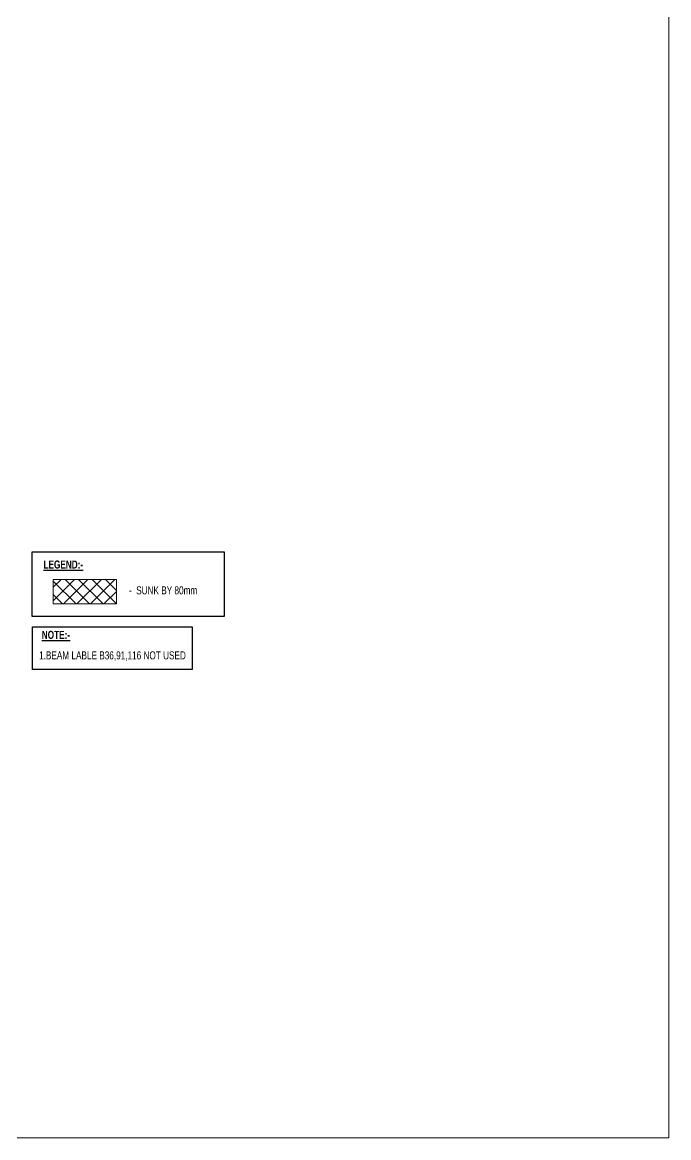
# Model space of a CAD drawing. Header units: millimetres. Extents: x -29 to 37328, y -5 to 79129.
# Drawn here: x 21172 to 37328, y -5 to 27868 of the extents above; entities that cross this region are included whole.
import ezdxf

# ---------------------------------------------------------------- set-up
doc = ezdxf.new("R2010")
doc.units = ezdxf.units.MM
for name, color, linetype in [('COLUMN  HATCH', 253, 'Continuous'), ('sub title', 22, 'Continuous'), ('TOILET SUNK BY80', 240, 'Continuous')]:
    doc.layers.add(name, color=color, linetype=linetype)
doc.layers.add('Column outline', color=7, linetype='Continuous', lineweight=0)
doc.layers.add('STR-Stair', color=1, linetype='Continuous', lineweight=13)
doc.styles.add('SD', font='ARIALNB.TTF')

msp = doc.modelspace()

# ---------------------------------------------------------------- hatches: boundary and pattern name
at = {"layer": 'TOILET SUNK BY80'}
h = msp.add_hatch(dxfattribs=at)
h.set_pattern_fill('ANSI37', color=256, scale=75, style=0)
h.set_pattern_definition([(45, (-55431.75, 10795.03), (-168.3798, 168.3798), []), (135, (-55431.75, 10795.03), (-168.3798, -168.3798), [])])
h.paths.add_polyline_path([(21945.7, 13942.8), (23526.9, 13942.8), (23526.9, 13331.9), (21945.7, 13331.9)])

# ---------------------------------------------------------------- linework, layer by layer
at = {"layer": 'COLUMN  HATCH', "color": 1}
for points in [[(21421.1, 14637.8), (26221.4, 14637.8), (26221.4, 13016.9), (21421.1, 13016.9)], [(21425.9, 12760.8), (25420.8, 12760.8), (25420.8, 11694.1), (21425.9, 11694.1)]]:
    msp.add_lwpolyline(points, close=True, dxfattribs=at)
at = {"layer": 'Column outline'}
msp.add_lwpolyline([(21945.7, 13942.8), (23526.9, 13942.8), (23526.9, 13331.9), (21945.7, 13331.9)], close=True, dxfattribs=at)
at = {"layer": 'STR-Stair', "linetype": 'ByBlock', "elevation": 0.1}
msp.add_lwpolyline([(-29, 77690.5), (37327.8, 77690.5), (37327.8, -5.4), (-29, -5.4)], close=True, dxfattribs=at)

# ---------------------------------------------------------------- texts
at = {"layer": 'sub title', "char_height": 200, "attachment_point": 2, "line_spacing_factor": 0.923077, "style": 'SD'}
for s, insert, width in [('{\\fSwis721 LtCn BT|b1|i0|c0|p34;\\L\\C4;LEGEND:-}', (22197.5, 14418.1), 18596.495), ('{\\fSwis721 LtCn BT|b0|i0|c0|p34;\\C4;-  SUNK BY 80mm}', (24690.4, 13772.8), 18596.495), ('{\\fSwis721 LtCn BT|b1|i0|c0|p34;\\L\\C4;NOTE:-}', (22012.2, 12660.5), 18596.495), ('{\\fSwis721 LtCn BT|b0|i0|c0|p34;\\C4;1.BEAM LABLE B36,91,116 NOT USED}', (23426.1, 12147.6), 3782.809)]:
    msp.add_mtext(s, dxfattribs=dict(at, insert=insert, width=width))

doc.saveas('drawing.dxf')
